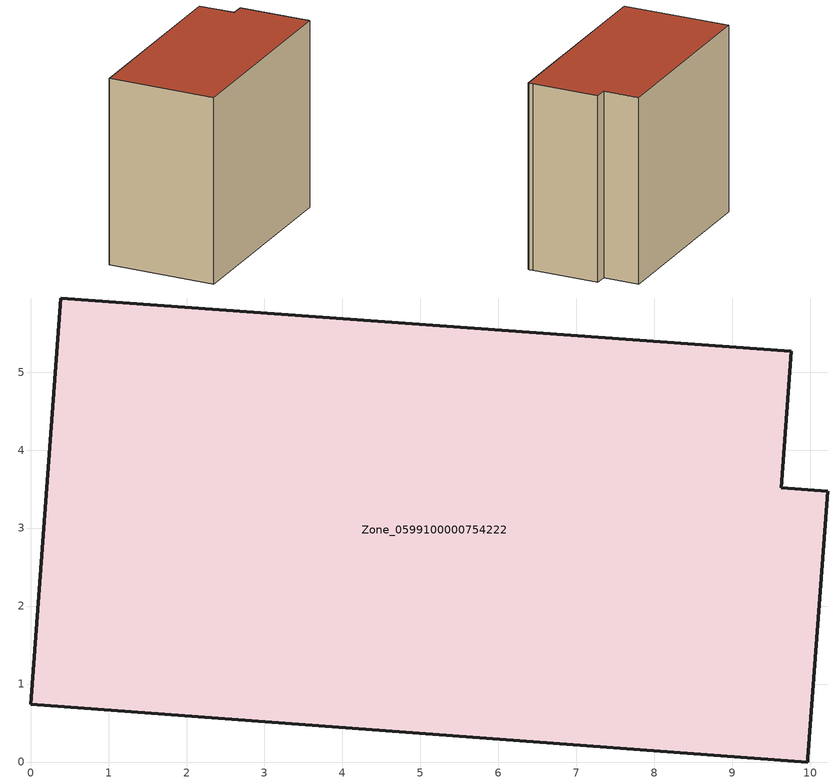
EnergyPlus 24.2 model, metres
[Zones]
Zone_0599100000754222
 floor ground (C_G): 0,0.74 0.39,5.95 9.76,5.27 9.63,3.52 10.23,3.47 9.98,0.22 9.97,0.06 9.96,0 z0
 wall outside (C_F): 9.63,3.52 9.76,5.27 0.39,5.95 0,0.74 9.96,0 9.97,0.06 9.98,0.22 10.23,3.47 9.63,3.52 z0:9.1
 roof outside (C_R): 9.96,0 9.97,0.06 9.98,0.22 10.23,3.47 9.63,3.52 9.76,5.27 0.39,5.95 0,0.74 z9.1
[BUILDING]
Pand.0599100000754222: North Axis=0; Terrain=City; Loads Convergence Tolerance Value=0.04; Temperature Convergence Tolerance Value=0.4; Solar Distribution=FullExterior; Maximum Number of Warmup Days=25; Minimum Number of Warmup Days=1
[Site:Location]
Rotterdam.The.Hague.AP_ZH_NLD Design_Conditions: Latitude=51.96; Longitude=4.45; Time Zone=1; Elevation=-4.5
[SITE:GROUNDTEMPERATURE:BUILDINGSURFACE]
18, 18, 18, 18, 18, 18, 18, 18, 18, 18, 18, 18
[MATERIAL] Thermal Absorptance=0.9; Solar Absorptance=0.7; Visible Absorptance=0.7
Name | Roughness | Thickness | Conductivity | Density | Specific Heat
G.TI.2006-2014 | MediumSmooth | 0.15 | 0.06 | 540 | 1210
F.TI.2006-2014 | Rough | 0.3 | 0.12 | 1920 | 840
R.TI.2006-2014 | MediumRough | 0.2 | 0.08 | 1500 | 1000
[CONSTRUCTION]
C_G: G.TI.2006-2014
C_F: F.TI.2006-2014
C_R: R.TI.2006-2014
[ZONE]
Zone_0599100000754222: Type=1; Multiplier=1; Ceiling Height=Autocalculate; Volume=Autocalculate; Floor Area=autocalculate; Part of Total Floor Area=Yes
[ZONEINFILTRATION:DESIGNFLOWRATE]
Infil_Zone_0599100000754222: Zone or ZoneList or Space or SpaceList=Zone_0599100000754222; Schedule=AlwaysOn; Design Flow Rate Calculation Method=Flow/Area; Flow Rate per Floor Area=0.0015; Constant Term Coefficient=1; Temperature Term Coefficient=0; Velocity Term Coefficient=0; Velocity Squared Term Coefficient=0
[HVACTEMPLATE:ZONE:IDEALLOADSAIRSYSTEM]
Zone_0599100000754222: Maximum Heating Supply Air Temperature=50; Minimum Cooling Supply Air Temperature=13; Maximum Heating Supply Air Humidity Ratio=0.0156; Minimum Cooling Supply Air Humidity Ratio=0.0077; Heating Limit=NoLimit; Cooling Limit=NoLimit; Dehumidification Control Type=ConstantSensibleHeatRatio; Cooling Sensible Heat Ratio=0.7; Dehumidification Setpoint=60; Humidification Control Type=None; Humidification Setpoint=30; Outdoor Air Method=None; Outdoor Air Flow Rate per Person=0.00944; Outdoor Air Flow Rate per Zone Floor Area=0; Outdoor Air Flow Rate per Zone=0; Demand Controlled Ventilation Type=None; Outdoor Air Economizer Type=NoEconomizer; Heat Recovery Type=None; Sensible Heat Recovery Effectiveness=0.7; Latent Heat Recovery Effectiveness=0.65
[ZONECONTROL:THERMOSTAT]
ThermostatControl_Zone_0599100000754222: Zone or ZoneList=Zone_0599100000754222; Control Type Schedule=DualSetpointControlType; Control 1=Thermostat_Zone_0599100000754222; Temperature Difference Between Cutout And Setpoint=0
[THERMOSTATSETPOINT:DUALSETPOINT]
Thermostat_Zone_0599100000754222: Heating Setpoint Temperature Schedule=HeatingSetpoint_Zone_0599100000754222; Cooling Setpoint Temperature Schedule=CoolingSetpoint_Zone_0599100000754222
[SCHEDULE:COMPACT]
HeatingSetpoint_Zone_0599100000754222: Through: 12/31, For: AllDays, Until: 24:00, 21
CoolingSetpoint_Zone_0599100000754222: Through: 12/31, For: AllDays, Until: 24:00, 24
DualSetpointControlType: Through: 12/31, For: AllDays, Until: 24:00, 4
AlwaysOn: Through: 12/31, For: AllDays, Until: 24:00, 1
